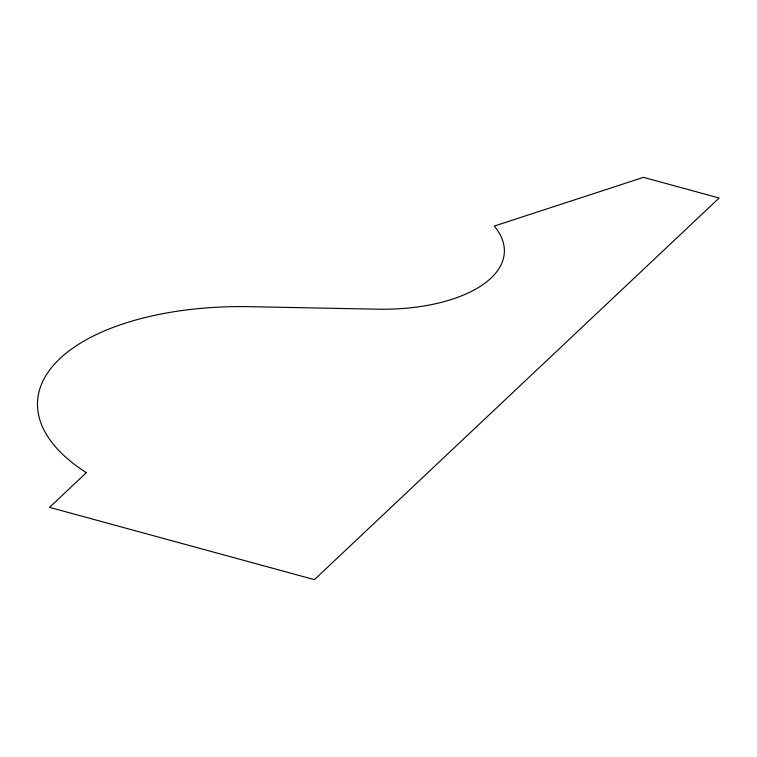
<?xml version="1.0" encoding="UTF-8"?>
<svg xmlns="http://www.w3.org/2000/svg" width="757" height="757" viewBox="0 0 757 757"><rect width="100%" height="100%" fill="white"/><g stroke="black" fill="none" stroke-linecap="round" stroke-linejoin="round"><path stroke-width="1.14" d="M86.355 472.661L49.555 507.351L314.401 579.644L719.15 198.012L643.478 177.356L494.226 226.088A133.033 63.474 3 0 1 377.241 309.197L249.98 306.689A222.359 106.103 3 0 0 57.286 361.155A222.359 106.103 3 0 0 86.355 472.661"/></g></svg>
